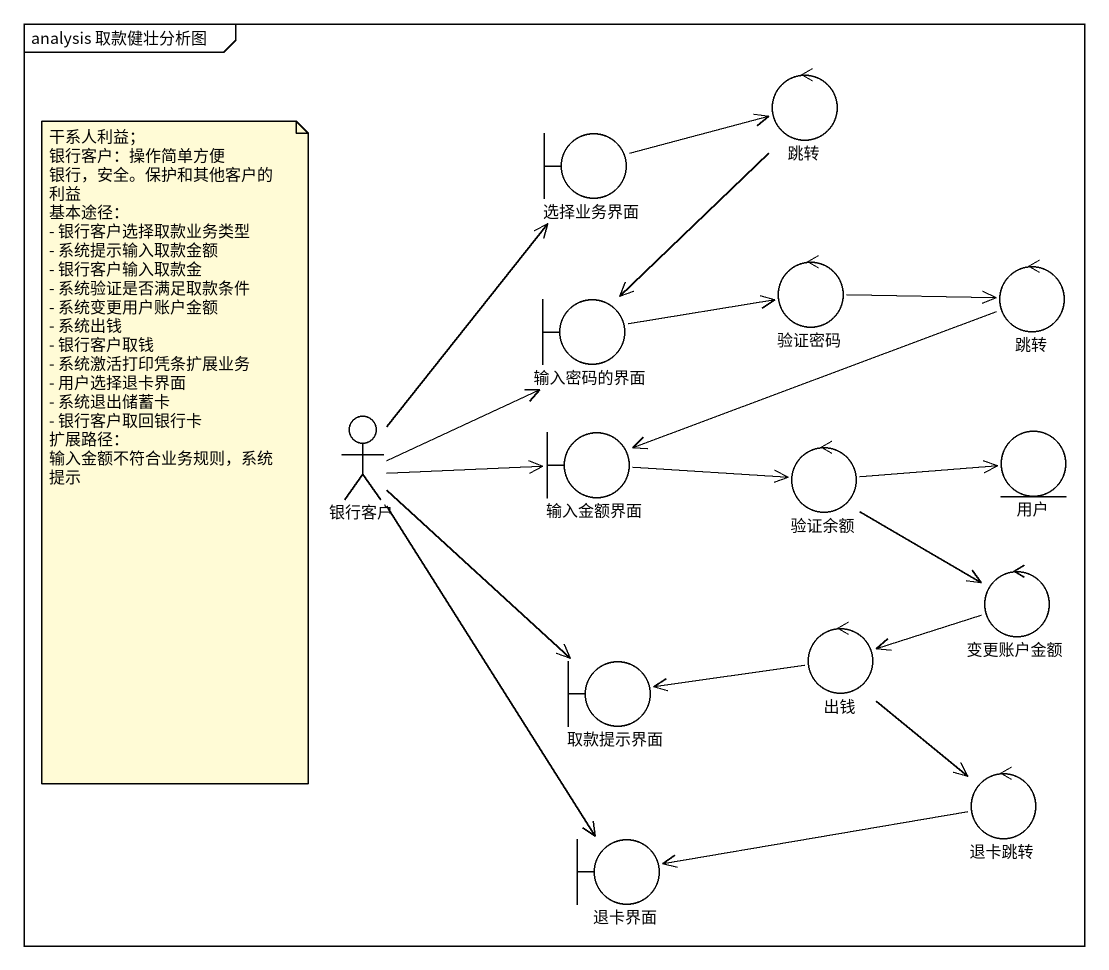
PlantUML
@startuml
mainframe analysis 取款健壮分析图
control 跳转
boundary 选择业务界面
control 验证密码
control "跳转" as 跳转_2
boundary 输入密码的界面
actor 银行客户
boundary 输入金额界面
control 验证余额
entity 用户
control 出钱
control 变更账户金额
boundary 取款提示界面
control 退卡跳转
boundary 退卡界面
跳转 --> 输入密码的界面
选择业务界面 -right-> 跳转
验证密码 -right-> 跳转_2
跳转_2 -left-> 输入金额界面
输入密码的界面 -right-> 验证密码
银行客户 -up-> 选择业务界面
银行客户 -up-> 输入密码的界面
银行客户 -right-> 输入金额界面
银行客户 --> 取款提示界面
银行客户 --> 退卡界面
输入金额界面 -right-> 验证余额
验证余额 -right-> 用户
验证余额 --> 变更账户金额
出钱 -left-> 取款提示界面
出钱 --> 退卡跳转
变更账户金额 -left-> 出钱
退卡跳转 -left-> 退卡界面
note as N1
  干系人利益；
  银行客户：操作简单方便
  银行，安全。保护和其他客户的利益
  基本途径：
  - 银行客户选择取款业务类型
  - 系统提示输入取款金额
  - 银行客户输入取款金
  - 系统验证是否满足取款条件
  - 系统变更用户账户金额
  - 系统出钱
  - 银行客户取钱
  - 系统激活打印凭条扩展业务
  - 用户选择退卡界面
  - 系统退出储蓄卡
  - 银行客户取回银行卡
  扩展路径：
  输入金额不符合业务规则，系统提示
end note
@enduml
